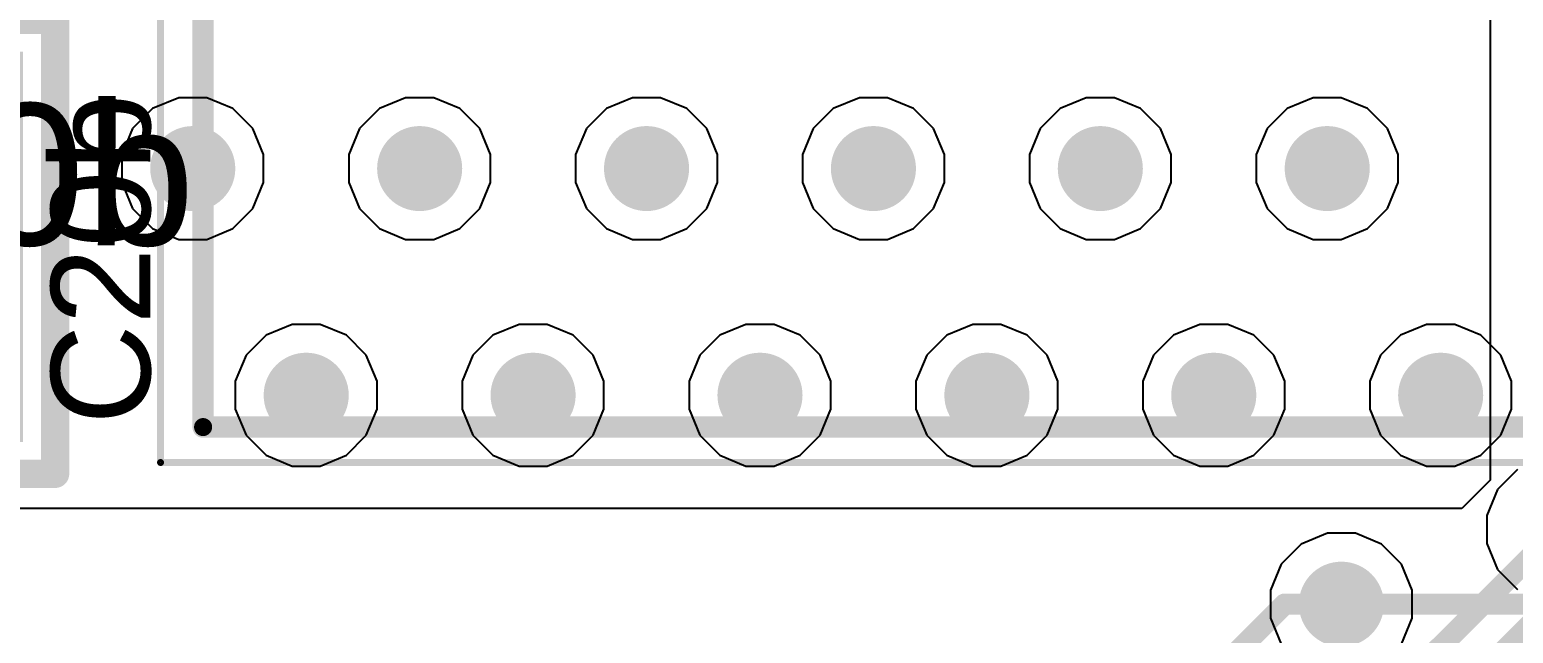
# Model space of a CAD drawing. Header units: inches. Extents: x 0 to 110, y 0 to 95.
# Drawn here: x 43.6 to 54.06, y 21.12 to 25.38 of the extents above; entities that cross this region are included whole.
import ezdxf

# ---------------------------------------------------------------- set-up
doc = ezdxf.new("R2010")
doc.units = ezdxf.units.IN
for name, color, linetype in [('Bottom Courtyard', 56, 'Continuous'), ('Bottom Layer', 5, 'Continuous'), ('Int1', 16, 'Continuous'), ('Int2', 76, 'Continuous'), ('Mechanical 13', 56, 'Continuous'), ('Panelize_Route Cutter Tool Detail', 56, 'Continuous'), ('Top Courtyard', 56, 'Continuous'), ('Top Layer', 1, 'Continuous'), ('Top Overlay', 2, 'Continuous'), ('Top Paste', 8, 'Continuous'), ('Top Solder', 216, 'Continuous'), ('Via Holes', 16, 'Continuous')]:
    doc.layers.add(name, color=color, linetype=linetype)
doc.styles.add('Arial', font='', dxfattribs={"height": 0.2})
doc.styles.get('Arial').set_extended_font_data('Arial')

# ---------------------------------------------------------------- blocks, each defined once
blk = doc.blocks.new('SPRH127_1063')
at = {"layer": 'Mechanical 13'}
for points in [[(6.604, 6.223, 0.127, 0.127, 0), (-6.096, 6.223, 0.127, 0.127, 0)], [(6.604, 6.223, 0.127, 0.127, 0), (6.604, -6.477, 0.127, 0.127, 0)]]:
    blk.add_lwpolyline(points, format="xyseb", dxfattribs=at)
blk.add_lwpolyline([(6.572, 6.223, 0.0635, 0.0635, 1), (6.636, 6.223, 0.0635, 0.0635, 1)], format="xyseb", close=True, dxfattribs=at)
blk.add_lwpolyline([(6.572, 6.223, 0.0635, 0.0635, 1), (6.636, 6.223, 0.0635, 0.0635, 1)], format="xyseb", close=True, dxfattribs=at)
at = {"layer": 'Top Courtyard'}
for points in [[(6.904, 6.473, 0.05, 0.05, 0), (-6.396, 6.473, 0.05, 0.05, 0)], [(6.904, 6.473, 0.05, 0.05, 0), (6.904, -6.727, 0.05, 0.05, 0)]]:
    blk.add_lwpolyline(points, format="xyseb", dxfattribs=at)
blk.add_lwpolyline([(6.892, 6.473, 0.025, 0.025, 1), (6.916, 6.473, 0.025, 0.025, 1)], format="xyseb", close=True, dxfattribs=at)
blk.add_lwpolyline([(6.892, 6.473, 0.025, 0.025, 1), (6.916, 6.473, 0.025, 0.025, 1)], format="xyseb", close=True, dxfattribs=at)
at = {"layer": 'Top Overlay'}
for points in [[(6.604, 6.223, 0.15, 0.15, 0), (-6.096, 6.223, 0.15, 0.15, 0)], [(6.604, 6.223, 0.15, 0.15, 0), (6.604, 2.973, 0.15, 0.15, 0)]]:
    blk.add_lwpolyline(points, format="xyseb", dxfattribs=at)
blk.add_lwpolyline([(6.566, 6.223, 0.075, 0.075, 1), (6.642, 6.223, 0.075, 0.075, 1)], format="xyseb", close=True, dxfattribs=at)
blk.add_lwpolyline([(6.566, 6.223, 0.075, 0.075, 1), (6.642, 6.223, 0.075, 0.075, 1)], format="xyseb", close=True, dxfattribs=at)
blk = doc.blocks.new('1210C_1068')
at = {"layer": 'Top Layer'}
for points in [[(-2.102, 1.353), (-1.148, 1.353), (-1.148, -1.353), (-2.102, -1.353)], [(1.148, 1.353), (2.102, 1.353), (2.102, -1.353), (1.148, -1.353)]]:
    blk.add_hatch(color=1, dxfattribs=at).paths.add_polyline_path(points)
at = {"layer": 'Top Paste'}
for points in [[(-2.102, 1.353), (-1.148, 1.353), (-1.148, -1.353), (-2.102, -1.353)], [(1.148, 1.353), (2.102, 1.353), (2.102, -1.353), (1.148, -1.353)]]:
    blk.add_hatch(color=8, dxfattribs=at).paths.add_polyline_path(points)
at = {"layer": 'Top Solder'}
for points in [[(-2.127, 1.378), (-1.123, 1.378), (-1.123, -1.378), (-2.127, -1.378)], [(1.123, 1.378), (2.127, 1.378), (2.127, -1.378), (1.123, -1.378)]]:
    blk.add_hatch(color=216, dxfattribs=at).paths.add_polyline_path(points)
at = {"layer": 'Bottom Courtyard'}
for points in [[(0, -0.5, 0.1, 0.1, 0), (0, 0.5, 0.1, 0.1, 0)], [(-0.5, 0, 0.1, 0.1, 0), (0.5, 0, 0.1, 0.1, 0)]]:
    blk.add_lwpolyline(points, format="xyseb", dxfattribs=at)
for points in [[(-0.025, 0.5, 0.05, 0.05, 1), (0.025, 0.5, 0.05, 0.05, 1)], [(-0.525, 0, 0.05, 0.05, 1), (-0.475, 0, 0.05, 0.05, 1)], [(0.475, 0, 0.05, 0.05, 1), (0.525, 0, 0.05, 0.05, 1)], [(-0.025, -0.5, 0.05, 0.05, 1), (0.025, -0.5, 0.05, 0.05, 1)]]:
    blk.add_lwpolyline(points, format="xyseb", close=True, dxfattribs=at)
at = {"layer": 'Mechanical 13'}
for points in [[(-1.6, 1.25, 0.2, 0.2, 0), (1.6, 1.25, 0.2, 0.2, 0)], [(-1.6, -1.25, 0.2, 0.2, 0), (-1.6, 1.25, 0.2, 0.2, 0)], [(1.6, -1.25, 0.2, 0.2, 0), (1.6, 1.25, 0.2, 0.2, 0)], [(-1.6, -1.25, 0.2, 0.2, 0), (1.6, -1.25, 0.2, 0.2, 0)]]:
    blk.add_lwpolyline(points, format="xyseb", dxfattribs=at)
for points in [[(-1.65, 1.25, 0.1, 0.1, 1), (-1.55, 1.25, 0.1, 0.1, 1)], [(-1.65, 1.25, 0.1, 0.1, 1), (-1.55, 1.25, 0.1, 0.1, 1)], [(1.55, 1.25, 0.1, 0.1, 1), (1.65, 1.25, 0.1, 0.1, 1)], [(1.55, 1.25, 0.1, 0.1, 1), (1.65, 1.25, 0.1, 0.1, 1)], [(-1.65, -1.25, 0.1, 0.1, 1), (-1.55, -1.25, 0.1, 0.1, 1)], [(-1.65, -1.25, 0.1, 0.1, 1), (-1.55, -1.25, 0.1, 0.1, 1)], [(1.55, -1.25, 0.1, 0.1, 1), (1.65, -1.25, 0.1, 0.1, 1)], [(1.55, -1.25, 0.1, 0.1, 1), (1.65, -1.25, 0.1, 0.1, 1)]]:
    blk.add_lwpolyline(points, format="xyseb", close=True, dxfattribs=at)
at = {"layer": 'Panelize_Route Cutter Tool Detail'}
for points in [[(-2.352, 1.603, 0.2, 0.2, 0), (2.352, 1.603, 0.2, 0.2, 0)], [(-2.352, -1.603, 0.2, 0.2, 0), (-2.352, 1.603, 0.2, 0.2, 0)], [(2.352, -1.603, 0.2, 0.2, 0), (2.352, 1.603, 0.2, 0.2, 0)], [(-2.352, -1.603, 0.2, 0.2, 0), (2.352, -1.603, 0.2, 0.2, 0)]]:
    blk.add_lwpolyline(points, format="xyseb", dxfattribs=at)
for points in [[(-2.402, 1.603, 0.1, 0.1, 1), (-2.302, 1.603, 0.1, 0.1, 1)], [(-2.402, 1.603, 0.1, 0.1, 1), (-2.302, 1.603, 0.1, 0.1, 1)], [(2.302, 1.603, 0.1, 0.1, 1), (2.402, 1.603, 0.1, 0.1, 1)], [(2.302, 1.603, 0.1, 0.1, 1), (2.402, 1.603, 0.1, 0.1, 1)], [(-2.402, -1.603, 0.1, 0.1, 1), (-2.302, -1.603, 0.1, 0.1, 1)], [(-2.402, -1.603, 0.1, 0.1, 1), (-2.302, -1.603, 0.1, 0.1, 1)], [(2.302, -1.603, 0.1, 0.1, 1), (2.402, -1.603, 0.1, 0.1, 1)], [(2.302, -1.603, 0.1, 0.1, 1), (2.402, -1.603, 0.1, 0.1, 1)]]:
    blk.add_lwpolyline(points, format="xyseb", close=True, dxfattribs=at)
at = {"layer": 'Top Courtyard'}
for points in [[(-2.352, 1.603, 0.2, 0.2, 0), (2.352, 1.603, 0.2, 0.2, 0)], [(-2.352, -1.603, 0.2, 0.2, 0), (-2.352, 1.603, 0.2, 0.2, 0)], [(2.352, -1.603, 0.2, 0.2, 0), (2.352, 1.603, 0.2, 0.2, 0)], [(-2.352, -1.603, 0.2, 0.2, 0), (2.352, -1.603, 0.2, 0.2, 0)]]:
    blk.add_lwpolyline(points, format="xyseb", dxfattribs=at)
for points in [[(-2.402, 1.603, 0.1, 0.1, 1), (-2.302, 1.603, 0.1, 0.1, 1)], [(-2.402, 1.603, 0.1, 0.1, 1), (-2.302, 1.603, 0.1, 0.1, 1)], [(2.302, 1.603, 0.1, 0.1, 1), (2.402, 1.603, 0.1, 0.1, 1)], [(2.302, 1.603, 0.1, 0.1, 1), (2.402, 1.603, 0.1, 0.1, 1)], [(-2.402, -1.603, 0.1, 0.1, 1), (-2.302, -1.603, 0.1, 0.1, 1)], [(-2.402, -1.603, 0.1, 0.1, 1), (-2.302, -1.603, 0.1, 0.1, 1)], [(2.302, -1.603, 0.1, 0.1, 1), (2.402, -1.603, 0.1, 0.1, 1)], [(2.302, -1.603, 0.1, 0.1, 1), (2.402, -1.603, 0.1, 0.1, 1)]]:
    blk.add_lwpolyline(points, format="xyseb", close=True, dxfattribs=at)
at = {"layer": 'Top Overlay'}
for points in [[(-0.75, 1.275, 0.15, 0.15, 0), (0.75, 1.275, 0.15, 0.15, 0)], [(0, 0, 0.15, 0.15, 0), (0, 0.925, 0.15, 0.15, 0)], [(0, -0.925, 0.15, 0.15, 0), (0, 0, 0.15, 0.15, 0)], [(-0.75, -1.275, 0.15, 0.15, 0), (0.75, -1.275, 0.15, 0.15, 0)]]:
    blk.add_lwpolyline(points, format="xyseb", dxfattribs=at)
for points in [[(-0.788, 1.275, 0.075, 0.075, 1), (-0.713, 1.275, 0.075, 0.075, 1)], [(0.713, 1.275, 0.075, 0.075, 1), (0.788, 1.275, 0.075, 0.075, 1)], [(-0.038, 0.925, 0.075, 0.075, 1), (0.038, 0.925, 0.075, 0.075, 1)], [(-0.038, 0, 0.075, 0.075, 1), (0.038, 0, 0.075, 0.075, 1)], [(-0.038, 0, 0.075, 0.075, 1), (0.038, 0, 0.075, 0.075, 1)], [(-0.038, -0.925, 0.075, 0.075, 1), (0.038, -0.925, 0.075, 0.075, 1)], [(-0.788, -1.275, 0.075, 0.075, 1), (-0.713, -1.275, 0.075, 0.075, 1)], [(0.713, -1.275, 0.075, 0.075, 1), (0.788, -1.275, 0.075, 0.075, 1)]]:
    blk.add_lwpolyline(points, format="xyseb", close=True, dxfattribs=at)
at = {"layer": 'Panelize_Route Cutter Tool Detail', "style": 'Arial'}
blk.add_text('C20b', height=1, dxfattribs=at).set_placement((0, 0.011))

msp = doc.modelspace()

# ---------------------------------------------------------------- hatches: boundary and pattern name
at = {"layer": 'Bottom Layer'}
h = msp.add_hatch(color=5, dxfattribs=at)
edge = h.paths.add_edge_path()
edge.add_arc((44.75, 24.4), 0.3, 0, 360)
h = msp.add_hatch(color=5, dxfattribs=at)
edge = h.paths.add_edge_path()
edge.add_arc((46.35, 24.4), 0.3, 0, 360)
h = msp.add_hatch(color=5, dxfattribs=at)
edge = h.paths.add_edge_path()
edge.add_arc((47.95, 24.4), 0.3, 0, 360)
h = msp.add_hatch(color=5, dxfattribs=at)
edge = h.paths.add_edge_path()
edge.add_arc((49.55, 24.4), 0.3, 0, 360)
h = msp.add_hatch(color=5, dxfattribs=at)
edge = h.paths.add_edge_path()
edge.add_arc((51.15, 24.4), 0.3, 0, 360)
h = msp.add_hatch(color=5, dxfattribs=at)
edge = h.paths.add_edge_path()
edge.add_arc((52.75, 24.4), 0.3, 0, 360)
h = msp.add_hatch(color=5, dxfattribs=at)
edge = h.paths.add_edge_path()
edge.add_arc((45.55, 22.8), 0.3, 0, 360)
h = msp.add_hatch(color=5, dxfattribs=at)
edge = h.paths.add_edge_path()
edge.add_arc((47.15, 22.8), 0.3, 0, 360)
h = msp.add_hatch(color=5, dxfattribs=at)
edge = h.paths.add_edge_path()
edge.add_arc((48.75, 22.8), 0.3, 0, 360)
h = msp.add_hatch(color=5, dxfattribs=at)
edge = h.paths.add_edge_path()
edge.add_arc((50.35, 22.8), 0.3, 0, 360)
h = msp.add_hatch(color=5, dxfattribs=at)
edge = h.paths.add_edge_path()
edge.add_arc((51.95, 22.8), 0.3, 0, 360)
h = msp.add_hatch(color=5, dxfattribs=at)
edge = h.paths.add_edge_path()
edge.add_arc((53.55, 22.8), 0.3, 0, 360)
h = msp.add_hatch(color=5, dxfattribs=at)
edge = h.paths.add_edge_path()
edge.add_arc((52.85, 21.325), 0.3, 0, 360)
at = {"layer": 'Int1'}
h = msp.add_hatch(color=16, dxfattribs=at)
edge = h.paths.add_edge_path()
edge.add_arc((44.75, 24.4), 0.3, 0, 360)
h = msp.add_hatch(color=16, dxfattribs=at)
edge = h.paths.add_edge_path()
edge.add_arc((46.35, 24.4), 0.3, 0, 360)
h = msp.add_hatch(color=16, dxfattribs=at)
edge = h.paths.add_edge_path()
edge.add_arc((47.95, 24.4), 0.3, 0, 360)
h = msp.add_hatch(color=16, dxfattribs=at)
edge = h.paths.add_edge_path()
edge.add_arc((49.55, 24.4), 0.3, 0, 360)
h = msp.add_hatch(color=16, dxfattribs=at)
edge = h.paths.add_edge_path()
edge.add_arc((51.15, 24.4), 0.3, 0, 360)
h = msp.add_hatch(color=16, dxfattribs=at)
edge = h.paths.add_edge_path()
edge.add_arc((52.75, 24.4), 0.3, 0, 360)
h = msp.add_hatch(color=16, dxfattribs=at)
edge = h.paths.add_edge_path()
edge.add_arc((45.55, 22.8), 0.3, 0, 360)
h = msp.add_hatch(color=16, dxfattribs=at)
edge = h.paths.add_edge_path()
edge.add_arc((47.15, 22.8), 0.3, 0, 360)
h = msp.add_hatch(color=16, dxfattribs=at)
edge = h.paths.add_edge_path()
edge.add_arc((48.75, 22.8), 0.3, 0, 360)
h = msp.add_hatch(color=16, dxfattribs=at)
edge = h.paths.add_edge_path()
edge.add_arc((50.35, 22.8), 0.3, 0, 360)
h = msp.add_hatch(color=16, dxfattribs=at)
edge = h.paths.add_edge_path()
edge.add_arc((51.95, 22.8), 0.3, 0, 360)
h = msp.add_hatch(color=16, dxfattribs=at)
edge = h.paths.add_edge_path()
edge.add_arc((53.55, 22.8), 0.3, 0, 360)
h = msp.add_hatch(color=16, dxfattribs=at)
edge = h.paths.add_edge_path()
edge.add_arc((52.85, 21.325), 0.3, 0, 360)
at = {"layer": 'Int2'}
h = msp.add_hatch(color=76, dxfattribs=at)
edge = h.paths.add_edge_path()
edge.add_arc((44.75, 24.4), 0.3, 0, 360)
h = msp.add_hatch(color=76, dxfattribs=at)
edge = h.paths.add_edge_path()
edge.add_arc((46.35, 24.4), 0.3, 0, 360)
h = msp.add_hatch(color=76, dxfattribs=at)
edge = h.paths.add_edge_path()
edge.add_arc((47.95, 24.4), 0.3, 0, 360)
h = msp.add_hatch(color=76, dxfattribs=at)
edge = h.paths.add_edge_path()
edge.add_arc((49.55, 24.4), 0.3, 0, 360)
h = msp.add_hatch(color=76, dxfattribs=at)
edge = h.paths.add_edge_path()
edge.add_arc((51.15, 24.4), 0.3, 0, 360)
h = msp.add_hatch(color=76, dxfattribs=at)
edge = h.paths.add_edge_path()
edge.add_arc((52.75, 24.4), 0.3, 0, 360)
h = msp.add_hatch(color=76, dxfattribs=at)
edge = h.paths.add_edge_path()
edge.add_arc((45.55, 22.8), 0.3, 0, 360)
h = msp.add_hatch(color=76, dxfattribs=at)
edge = h.paths.add_edge_path()
edge.add_arc((47.15, 22.8), 0.3, 0, 360)
h = msp.add_hatch(color=76, dxfattribs=at)
edge = h.paths.add_edge_path()
edge.add_arc((48.75, 22.8), 0.3, 0, 360)
h = msp.add_hatch(color=76, dxfattribs=at)
edge = h.paths.add_edge_path()
edge.add_arc((50.35, 22.8), 0.3, 0, 360)
h = msp.add_hatch(color=76, dxfattribs=at)
edge = h.paths.add_edge_path()
edge.add_arc((51.95, 22.8), 0.3, 0, 360)
h = msp.add_hatch(color=76, dxfattribs=at)
edge = h.paths.add_edge_path()
edge.add_arc((53.55, 22.8), 0.3, 0, 360)
h = msp.add_hatch(color=76, dxfattribs=at)
edge = h.paths.add_edge_path()
edge.add_arc((52.85, 21.325), 0.3, 0, 360)
at = {"layer": 'Top Layer'}
h = msp.add_hatch(color=1, dxfattribs=at)
edge = h.paths.add_edge_path()
edge.add_arc((44.75, 24.4), 0.3, 0, 360)
h = msp.add_hatch(color=1, dxfattribs=at)
edge = h.paths.add_edge_path()
edge.add_arc((46.35, 24.4), 0.3, 0, 360)
h = msp.add_hatch(color=1, dxfattribs=at)
edge = h.paths.add_edge_path()
edge.add_arc((47.95, 24.4), 0.3, 0, 360)
h = msp.add_hatch(color=1, dxfattribs=at)
edge = h.paths.add_edge_path()
edge.add_arc((49.55, 24.4), 0.3, 0, 360)
h = msp.add_hatch(color=1, dxfattribs=at)
edge = h.paths.add_edge_path()
edge.add_arc((51.15, 24.4), 0.3, 0, 360)
h = msp.add_hatch(color=1, dxfattribs=at)
edge = h.paths.add_edge_path()
edge.add_arc((52.75, 24.4), 0.3, 0, 360)
h = msp.add_hatch(color=1, dxfattribs=at)
edge = h.paths.add_edge_path()
edge.add_arc((45.55, 22.8), 0.3, 0, 360)
h = msp.add_hatch(color=1, dxfattribs=at)
edge = h.paths.add_edge_path()
edge.add_arc((47.15, 22.8), 0.3, 0, 360)
h = msp.add_hatch(color=1, dxfattribs=at)
edge = h.paths.add_edge_path()
edge.add_arc((48.75, 22.8), 0.3, 0, 360)
h = msp.add_hatch(color=1, dxfattribs=at)
edge = h.paths.add_edge_path()
edge.add_arc((50.35, 22.8), 0.3, 0, 360)
h = msp.add_hatch(color=1, dxfattribs=at)
edge = h.paths.add_edge_path()
edge.add_arc((51.95, 22.8), 0.3, 0, 360)
h = msp.add_hatch(color=1, dxfattribs=at)
edge = h.paths.add_edge_path()
edge.add_arc((53.55, 22.8), 0.3, 0, 360)
h = msp.add_hatch(color=1, dxfattribs=at)
edge = h.paths.add_edge_path()
edge.add_arc((52.85, 21.325), 0.3, 0, 360)
at = {"layer": 'Via Holes'}
h = msp.add_hatch(color=7, dxfattribs=at)
edge = h.paths.add_edge_path()
edge.add_arc((44.75, 24.4), 0.15, 0, 360)
h = msp.add_hatch(color=7, dxfattribs=at)
edge = h.paths.add_edge_path()
edge.add_arc((46.35, 24.4), 0.15, 0, 360)
h = msp.add_hatch(color=7, dxfattribs=at)
edge = h.paths.add_edge_path()
edge.add_arc((47.95, 24.4), 0.15, 0, 360)
h = msp.add_hatch(color=7, dxfattribs=at)
edge = h.paths.add_edge_path()
edge.add_arc((49.55, 24.4), 0.15, 0, 360)
h = msp.add_hatch(color=7, dxfattribs=at)
edge = h.paths.add_edge_path()
edge.add_arc((51.15, 24.4), 0.15, 0, 360)
h = msp.add_hatch(color=7, dxfattribs=at)
edge = h.paths.add_edge_path()
edge.add_arc((52.75, 24.4), 0.15, 0, 360)
h = msp.add_hatch(color=7, dxfattribs=at)
edge = h.paths.add_edge_path()
edge.add_arc((45.55, 22.8), 0.15, 0, 360)
h = msp.add_hatch(color=7, dxfattribs=at)
edge = h.paths.add_edge_path()
edge.add_arc((47.15, 22.8), 0.15, 0, 360)
h = msp.add_hatch(color=7, dxfattribs=at)
edge = h.paths.add_edge_path()
edge.add_arc((48.75, 22.8), 0.15, 0, 360)
h = msp.add_hatch(color=7, dxfattribs=at)
edge = h.paths.add_edge_path()
edge.add_arc((50.35, 22.8), 0.15, 0, 360)
h = msp.add_hatch(color=7, dxfattribs=at)
edge = h.paths.add_edge_path()
edge.add_arc((51.95, 22.8), 0.15, 0, 360)
h = msp.add_hatch(color=7, dxfattribs=at)
edge = h.paths.add_edge_path()
edge.add_arc((53.55, 22.8), 0.15, 0, 360)
h = msp.add_hatch(color=7, dxfattribs=at)
edge = h.paths.add_edge_path()
edge.add_arc((52.85, 21.325), 0.15, 0, 360)

# ---------------------------------------------------------------- linework, layer by layer
at = {"layer": 'Bottom Layer'}
msp.add_lwpolyline([(52.85, 21.325, 0.15, 0.15, 0), (56.2, 21.325, 0.15, 0.15, 0)], format="xyseb", dxfattribs=at)
msp.add_lwpolyline([(52.813, 21.325, 0.075, 0.075, 1), (52.888, 21.325, 0.075, 0.075, 1)], format="xyseb", close=True, dxfattribs=at)
at = {"layer": 'Int1'}
for p, q in [((54.092, 22.276), (53.951, 22.135)), ((53.951, 22.135), (53.875, 21.951)), ((53.875, 21.951), (53.875, 21.753)), ((52.751, 21.825), (52.567, 21.749)), ((52.949, 21.825), (52.751, 21.825)), ((53.133, 21.749), (52.949, 21.825)), ((52.567, 21.749), (52.426, 21.608)), ((53.274, 21.608), (53.133, 21.749)), ((53.875, 21.753), (53.951, 21.569)), ((52.426, 21.608), (52.35, 21.424)), ((53.35, 21.424), (53.274, 21.608)), ((53.951, 21.569), (54.092, 21.428)), ((52.35, 21.424), (52.35, 21.226)), ((53.35, 21.226), (53.35, 21.424)), ((52.35, 21.226), (52.426, 21.042)), ((53.274, 21.042), (53.35, 21.226))]:
    msp.add_line(p, q, dxfattribs=at)
at = {"layer": 'Int2'}
for p, q in [((44.467, 24.824), (44.326, 24.683)), ((44.651, 24.9), (44.467, 24.824)), ((44.849, 24.9), (44.651, 24.9)), ((45.033, 24.824), (44.849, 24.9)), ((45.174, 24.683), (45.033, 24.824)), ((46.067, 24.824), (45.926, 24.683)), ((46.251, 24.9), (46.067, 24.824)), ((46.449, 24.9), (46.251, 24.9)), ((46.633, 24.824), (46.449, 24.9)), ((46.774, 24.683), (46.633, 24.824)), ((47.667, 24.824), (47.526, 24.683)), ((47.851, 24.9), (47.667, 24.824)), ((48.049, 24.9), (47.851, 24.9)), ((48.233, 24.824), (48.049, 24.9)), ((48.374, 24.683), (48.233, 24.824)), ((49.267, 24.824), (49.126, 24.683)), ((49.451, 24.9), (49.267, 24.824)), ((49.649, 24.9), (49.451, 24.9)), ((49.833, 24.824), (49.649, 24.9)), ((49.974, 24.683), (49.833, 24.824)), ((50.867, 24.824), (50.726, 24.683)), ((51.051, 24.9), (50.867, 24.824)), ((51.249, 24.9), (51.051, 24.9)), ((51.433, 24.824), (51.249, 24.9)), ((51.574, 24.683), (51.433, 24.824)), ((52.467, 24.824), (52.326, 24.683)), ((52.651, 24.9), (52.467, 24.824)), ((52.849, 24.9), (52.651, 24.9)), ((53.033, 24.824), (52.849, 24.9)), ((53.174, 24.683), (53.033, 24.824)), ((44.326, 24.683), (44.25, 24.499)), ((45.25, 24.499), (45.174, 24.683)), ((45.926, 24.683), (45.85, 24.499)), ((46.85, 24.499), (46.774, 24.683)), ((47.526, 24.683), (47.45, 24.499)), ((48.45, 24.499), (48.374, 24.683)), ((49.126, 24.683), (49.05, 24.499)), ((50.05, 24.499), (49.974, 24.683)), ((50.726, 24.683), (50.65, 24.499)), ((51.65, 24.499), (51.574, 24.683)), ((52.326, 24.683), (52.25, 24.499)), ((53.25, 24.499), (53.174, 24.683)), ((44.25, 24.499), (44.25, 24.301)), ((45.25, 24.301), (45.25, 24.499)), ((45.85, 24.499), (45.85, 24.301)), ((46.85, 24.301), (46.85, 24.499)), ((47.45, 24.499), (47.45, 24.301)), ((48.45, 24.301), (48.45, 24.499)), ((49.05, 24.499), (49.05, 24.301)), ((50.05, 24.301), (50.05, 24.499)), ((50.65, 24.499), (50.65, 24.301)), ((51.65, 24.301), (51.65, 24.499)), ((52.25, 24.499), (52.25, 24.301)), ((53.25, 24.301), (53.25, 24.499)), ((44.25, 24.301), (44.326, 24.117)), ((45.174, 24.117), (45.25, 24.301)), ((45.85, 24.301), (45.926, 24.117)), ((46.774, 24.117), (46.85, 24.301)), ((47.45, 24.301), (47.526, 24.117)), ((48.374, 24.117), (48.45, 24.301)), ((49.05, 24.301), (49.126, 24.117)), ((49.974, 24.117), (50.05, 24.301)), ((50.65, 24.301), (50.726, 24.117)), ((51.574, 24.117), (51.65, 24.301)), ((52.25, 24.301), (52.326, 24.117)), ((53.174, 24.117), (53.25, 24.301)), ((44.326, 24.117), (44.467, 23.976)), ((45.033, 23.976), (45.174, 24.117)), ((45.926, 24.117), (46.067, 23.976)), ((46.633, 23.976), (46.774, 24.117)), ((47.526, 24.117), (47.667, 23.976)), ((48.233, 23.976), (48.374, 24.117)), ((49.126, 24.117), (49.267, 23.976)), ((49.833, 23.976), (49.974, 24.117)), ((50.726, 24.117), (50.867, 23.976)), ((51.433, 23.976), (51.574, 24.117)), ((52.326, 24.117), (52.467, 23.976)), ((53.033, 23.976), (53.174, 24.117)), ((44.467, 23.976), (44.651, 23.9)), ((44.849, 23.9), (45.033, 23.976)), ((46.067, 23.976), (46.251, 23.9)), ((46.449, 23.9), (46.633, 23.976)), ((47.667, 23.976), (47.851, 23.9)), ((48.049, 23.9), (48.233, 23.976)), ((49.267, 23.976), (49.451, 23.9)), ((49.649, 23.9), (49.833, 23.976)), ((50.867, 23.976), (51.051, 23.9)), ((51.249, 23.9), (51.433, 23.976)), ((52.467, 23.976), (52.651, 23.9)), ((52.849, 23.9), (53.033, 23.976)), ((44.651, 23.9), (44.849, 23.9)), ((46.251, 23.9), (46.449, 23.9)), ((47.851, 23.9), (48.049, 23.9)), ((49.451, 23.9), (49.649, 23.9)), ((51.051, 23.9), (51.249, 23.9)), ((52.651, 23.9), (52.849, 23.9)), ((45.451, 23.3), (45.267, 23.224)), ((45.649, 23.3), (45.451, 23.3)), ((45.833, 23.224), (45.649, 23.3)), ((47.051, 23.3), (46.867, 23.224)), ((47.249, 23.3), (47.051, 23.3)), ((47.433, 23.224), (47.249, 23.3)), ((48.651, 23.3), (48.467, 23.224)), ((48.849, 23.3), (48.651, 23.3)), ((49.033, 23.224), (48.849, 23.3)), ((50.251, 23.3), (50.067, 23.224)), ((50.449, 23.3), (50.251, 23.3)), ((50.633, 23.224), (50.449, 23.3)), ((51.851, 23.3), (51.667, 23.224)), ((52.049, 23.3), (51.851, 23.3)), ((52.233, 23.224), (52.049, 23.3)), ((53.451, 23.3), (53.267, 23.224)), ((53.649, 23.3), (53.451, 23.3)), ((53.833, 23.224), (53.649, 23.3)), ((45.267, 23.224), (45.126, 23.083)), ((45.974, 23.083), (45.833, 23.224)), ((46.867, 23.224), (46.726, 23.083)), ((47.574, 23.083), (47.433, 23.224)), ((48.467, 23.224), (48.326, 23.083)), ((49.174, 23.083), (49.033, 23.224)), ((50.067, 23.224), (49.926, 23.083)), ((50.774, 23.083), (50.633, 23.224)), ((51.667, 23.224), (51.526, 23.083)), ((52.374, 23.083), (52.233, 23.224)), ((53.267, 23.224), (53.126, 23.083)), ((53.974, 23.083), (53.833, 23.224)), ((45.126, 23.083), (45.05, 22.899)), ((46.05, 22.899), (45.974, 23.083)), ((46.726, 23.083), (46.65, 22.899)), ((47.65, 22.899), (47.574, 23.083)), ((48.326, 23.083), (48.25, 22.899)), ((49.25, 22.899), (49.174, 23.083)), ((49.926, 23.083), (49.85, 22.899)), ((50.85, 22.899), (50.774, 23.083)), ((51.526, 23.083), (51.45, 22.899)), ((52.45, 22.899), (52.374, 23.083)), ((53.126, 23.083), (53.05, 22.899)), ((54.05, 22.899), (53.974, 23.083)), ((45.05, 22.899), (45.05, 22.701)), ((46.05, 22.701), (46.05, 22.899)), ((46.65, 22.899), (46.65, 22.701)), ((47.65, 22.701), (47.65, 22.899)), ((48.25, 22.899), (48.25, 22.701)), ((49.25, 22.701), (49.25, 22.899)), ((49.85, 22.899), (49.85, 22.701)), ((50.85, 22.701), (50.85, 22.899)), ((51.45, 22.899), (51.45, 22.701)), ((52.45, 22.701), (52.45, 22.899)), ((53.05, 22.899), (53.05, 22.701)), ((54.05, 22.701), (54.05, 22.899)), ((45.05, 22.701), (45.126, 22.517)), ((45.974, 22.517), (46.05, 22.701)), ((46.65, 22.701), (46.726, 22.517)), ((47.574, 22.517), (47.65, 22.701)), ((48.25, 22.701), (48.326, 22.517)), ((49.174, 22.517), (49.25, 22.701)), ((49.85, 22.701), (49.926, 22.517)), ((50.774, 22.517), (50.85, 22.701)), ((51.45, 22.701), (51.526, 22.517)), ((52.374, 22.517), (52.45, 22.701)), ((53.05, 22.701), (53.126, 22.517)), ((53.974, 22.517), (54.05, 22.701)), ((45.126, 22.517), (45.267, 22.376)), ((45.833, 22.376), (45.974, 22.517)), ((46.726, 22.517), (46.867, 22.376)), ((47.433, 22.376), (47.574, 22.517)), ((48.326, 22.517), (48.467, 22.376)), ((49.033, 22.376), (49.174, 22.517)), ((49.926, 22.517), (50.067, 22.376)), ((50.633, 22.376), (50.774, 22.517)), ((51.526, 22.517), (51.667, 22.376)), ((52.233, 22.376), (52.374, 22.517)), ((53.126, 22.517), (53.267, 22.376)), ((53.833, 22.376), (53.974, 22.517)), ((45.267, 22.376), (45.451, 22.3)), ((45.451, 22.3), (45.649, 22.3)), ((45.649, 22.3), (45.833, 22.376)), ((46.867, 22.376), (47.051, 22.3)), ((47.051, 22.3), (47.249, 22.3)), ((47.249, 22.3), (47.433, 22.376)), ((48.467, 22.376), (48.651, 22.3)), ((48.651, 22.3), (48.849, 22.3)), ((48.849, 22.3), (49.033, 22.376)), ((50.067, 22.376), (50.251, 22.3)), ((50.251, 22.3), (50.449, 22.3)), ((50.449, 22.3), (50.633, 22.376)), ((51.667, 22.376), (51.851, 22.3)), ((51.851, 22.3), (52.049, 22.3)), ((52.049, 22.3), (52.233, 22.376)), ((53.267, 22.376), (53.451, 22.3)), ((53.451, 22.3), (53.649, 22.3)), ((53.649, 22.3), (53.833, 22.376)), ((54.092, 22.276), (53.951, 22.135)), ((53.951, 22.135), (53.875, 21.951)), ((53.875, 21.951), (53.875, 21.753)), ((52.751, 21.825), (52.567, 21.749)), ((52.949, 21.825), (52.751, 21.825)), ((53.133, 21.749), (52.949, 21.825)), ((52.567, 21.749), (52.426, 21.608)), ((53.274, 21.608), (53.133, 21.749)), ((53.875, 21.753), (53.951, 21.569)), ((52.426, 21.608), (52.35, 21.424)), ((53.35, 21.424), (53.274, 21.608)), ((53.951, 21.569), (54.092, 21.428)), ((52.35, 21.424), (52.35, 21.226)), ((53.35, 21.226), (53.35, 21.424)), ((52.35, 21.226), (52.426, 21.042)), ((53.274, 21.042), (53.35, 21.226))]:
    msp.add_line(p, q, dxfattribs=at)
at = {"layer": 'Top Layer'}
for p, q in [((53.9, 35.7), (53.9, 22.2)), ((53.9, 22.2), (53.7, 22)), ((53.7, 22), (41.5, 22))]:
    msp.add_line(p, q, dxfattribs=at)
for points in [[(52.225, 19.702, 0.15, 0.15, 0), (54.375, 21.852, 0.15, 0.15, 0)], [(51.625, 20.5, 0.15, 0.15, 0), (52.45, 21.325, 0.15, 0.15, 0)], [(52.45, 21.325, 0.15, 0.15, 0), (52.85, 21.325, 0.15, 0.15, 0)], [(52.5, 19.5, 0.15, 0.15, 0), (54.213, 21.213, 0.15, 0.15, 0)]]:
    msp.add_lwpolyline(points, format="xyseb", dxfattribs=at)
for points in [[(52.412, 21.325, 0.075, 0.075, 1), (52.487, 21.325, 0.075, 0.075, 1)], [(52.412, 21.325, 0.075, 0.075, 1), (52.487, 21.325, 0.075, 0.075, 1)], [(52.813, 21.325, 0.075, 0.075, 1), (52.888, 21.325, 0.075, 0.075, 1)]]:
    msp.add_lwpolyline(points, format="xyseb", close=True, dxfattribs=at)

# ---------------------------------------------------------------- block references
at = {"rotation": 180}
msp.add_blockref('SPRH127_1063', (51.427, 28.798), dxfattribs=at)
msp.add_blockref('1210C_1068', (41.427, 23.848))

# ---------------------------------------------------------------- texts
at = {"layer": 'Top Overlay', "style": 'Arial'}
msp.add_text('C20b', height=0.7, rotation=90, dxfattribs=at).set_placement((44.45, 22.592))

doc.saveas('drawing.dxf')
